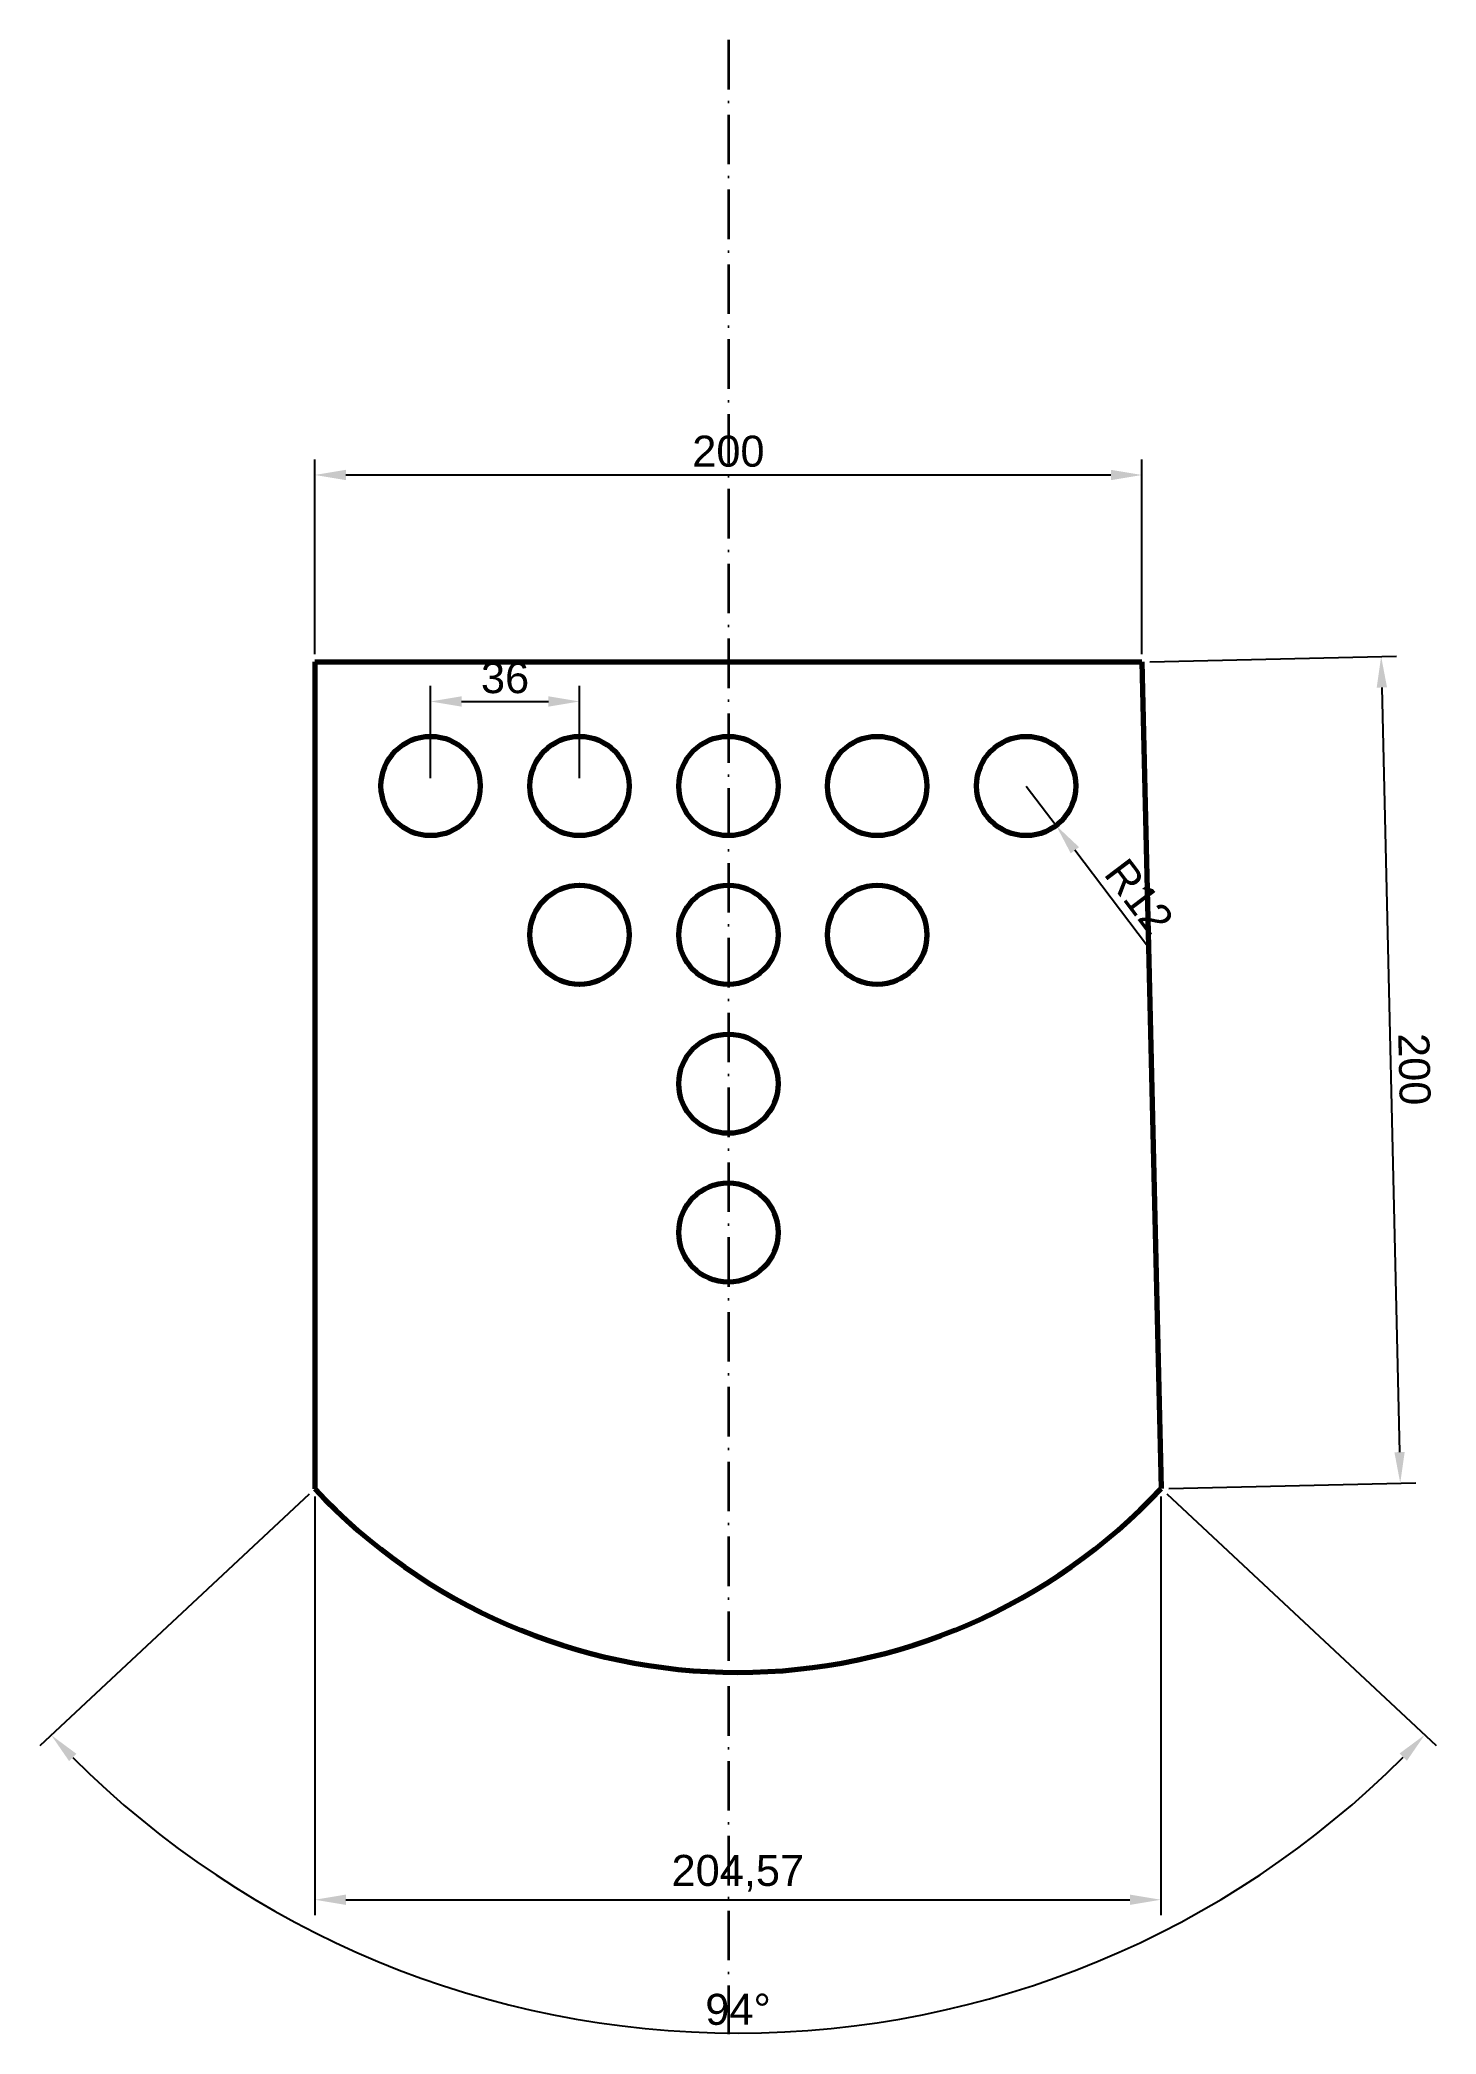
# Model space of a CAD drawing. Header units: millimetres. Extents: x 2982 to 3320, y 2190 to 2672.
import ezdxf

# ---------------------------------------------------------------- set-up
doc = ezdxf.new("R2010")
doc.units = ezdxf.units.MM
doc.linetypes.add('ACAD_ISO10W100', pattern=[18, 12, -3, 0, -3])
for name, color, linetype, lineweight in [('cienka', 51, 'Continuous', 35), ('gruba', 10, 'Continuous', 70), ('Warstwa1', 100, 'ACAD_ISO10W100', 35)]:
    doc.layers.add(name, color=color, linetype=linetype, lineweight=lineweight)
doc.styles.get("Standard").update_dxf_attribs({"font": 'arial.ttf'})
doc.dimstyles.new('ISO-25', dxfattribs={"dimscale": 3, "dimtxt": 2.5, "dimasz": 2.5, "dimexe": 1.25, "dimexo": 0.625, "dimtad": 1, "dimtxsty": 'Standard', "dimcen": 2.5, "dimadec": 0, "dimazin": 0, "dimtfac": 1, "dimtmove": 0, "dimatfit": 3, "dimfxl": 1, "dimarcsym": 0})

# ---------------------------------------------------------------- blocks, each defined once
blk = doc.blocks.new('*U2')
at = {"layer": 'gruba'}
blk.add_circle((180.47, 0), 12, dxfattribs=at)
blk = doc.blocks.new('*U3')
at = {"layer": 'gruba', "color": 0, "linetype": 'ByBlock', "lineweight": -2, "transparency": 16777216, "rotation": 270}
for p in [(3148.45, 2672.3), (3148.45, 2636.3), (3148.45, 2600.3), (3148.45, 2564.3)]:
    blk.add_blockref('*U2', p, dxfattribs=at)
blk = doc.blocks.new('*U4')
at = {"layer": 'gruba'}
blk.add_circle((180.47, 36), 12, dxfattribs=at)
blk = doc.blocks.new('*U5')
at = {"layer": 'gruba', "color": 0, "linetype": 'ByBlock', "lineweight": -2, "transparency": 16777216, "rotation": 270}
for p in [(3148.45, 2672.3), (3148.45, 2636.3)]:
    blk.add_blockref('*U4', p, dxfattribs=at)
blk = doc.blocks.new('*U6')
at = {"layer": 'gruba'}
blk.add_circle((180.47, -36), 12, dxfattribs=at)
blk = doc.blocks.new('*U7')
at = {"layer": 'gruba', "color": 0, "linetype": 'ByBlock', "lineweight": -2, "transparency": 16777216, "rotation": 270}
for p in [(3148.45, 2672.3), (3148.45, 2636.3)]:
    blk.add_blockref('*U6', p, dxfattribs=at)
blk = doc.blocks.new('*D8')
at = {"layer": 'cienka', "color": 0, "lineweight": -2, "transparency": 16777216}
for p, q in [((3048.45, 2523.71), (3048.45, 2570.81)), ((3055.95, 2567.06), (3240.95, 2567.06)), ((3248.45, 2523.71), (3248.45, 2570.81))]:
    blk.add_line(p, q, dxfattribs=at)
at = {"layer": 'cienka', "color": 0, "transparency": 16777216}
for points in [[(3055.95, 2568.31), (3055.95, 2565.81), (3048.45, 2567.06)], [(3240.95, 2568.31), (3240.95, 2565.81), (3248.45, 2567.06)]]:
    blk.add_solid(points, dxfattribs=at)
at = {"layer": 'Defpoints', "color": 0, "transparency": 16777216}
for p in [(3248.45, 2567.06), (3048.45, 2521.83), (3248.45, 2521.83)]:
    blk.add_point(p, dxfattribs=at)
at = {"layer": 'cienka', "color": 0, "transparency": 16777216, "insert": (3148.45, 2572.77), "char_height": 7.5, "attachment_point": 5}
blk.add_mtext('200', dxfattribs=at)
blk = doc.blocks.new('*D9')
at = {"layer": 'cienka', "color": 0, "lineweight": -2, "transparency": 16777216}
for p, q in [((3250.32, 2521.88), (3310.04, 2523.26)), ((3306.46, 2515.67), (3310.73, 2330.72)), ((3254.94, 2321.93), (3314.66, 2323.31))]:
    blk.add_line(p, q, dxfattribs=at)
at = {"layer": 'cienka', "color": 0, "transparency": 16777216}
for points in [[(3307.71, 2515.7), (3305.21, 2515.64), (3306.29, 2523.17)], [(3311.98, 2330.75), (3309.49, 2330.69), (3310.91, 2323.22)]]:
    blk.add_solid(points, dxfattribs=at)
at = {"layer": 'Defpoints', "color": 0, "transparency": 16777216}
for p in [(3248.45, 2521.83), (3253.07, 2321.89), (3310.91, 2323.22)]:
    blk.add_point(p, dxfattribs=at)
at = {"layer": 'cienka', "color": 0, "transparency": 16777216, "insert": (3314.3, 2423.33), "char_height": 7.5, "attachment_point": 5, "rotation": 271.3228}
blk.add_mtext('200', dxfattribs=at)
blk = doc.blocks.new('*D10')
at = {"layer": 'cienka', "color": 0, "lineweight": -2, "transparency": 16777216}
for p, q in [((3048.45, 2319.96), (3048.45, 2218.7)), ((3253.02, 2319.96), (3253.02, 2218.7)), ((3055.95, 2222.45), (3245.52, 2222.45))]:
    blk.add_line(p, q, dxfattribs=at)
at = {"layer": 'cienka', "color": 0, "transparency": 16777216}
for points in [[(3055.95, 2223.7), (3055.95, 2221.2), (3048.45, 2222.45)], [(3245.52, 2223.7), (3245.52, 2221.2), (3253.02, 2222.45)]]:
    blk.add_solid(points, dxfattribs=at)
at = {"layer": 'Defpoints', "color": 0, "transparency": 16777216}
for p in [(3048.45, 2321.83), (3253.02, 2321.83), (3253.02, 2222.45)]:
    blk.add_point(p, dxfattribs=at)
at = {"layer": 'cienka', "color": 0, "transparency": 16777216, "insert": (3150.73, 2228.84), "char_height": 7.5, "attachment_point": 5}
blk.add_mtext('204,57', dxfattribs=at)
blk = doc.blocks.new('*D11')
at = {"layer": 'cienka', "color": 0, "lineweight": -2, "transparency": 16777216}
for p, q in [((3047.08, 2320.55), (2981.97, 2259.7)), ((3254.44, 2320.61), (3319.58, 2259.79))]:
    blk.add_line(p, q, dxfattribs=at)
blk.add_arc((3150.73, 2417.43), 227.24, 224.9547, 315.0752, dxfattribs=at)
at = {"layer": 'cienka', "color": 0, "transparency": 16777216}
for points in [[(2989.02, 2256), (2990.82, 2257.74), (2984.71, 2262.26)], [(3310.73, 2257.82), (3312.53, 2256.09), (3316.84, 2262.35)]]:
    blk.add_solid(points, dxfattribs=at)
at = {"layer": 'Defpoints', "color": 0, "transparency": 16777216}
for p in [(3150.73, 2417.43), (3048.45, 2321.83), (3253.07, 2321.89), (3089.49, 2198.59)]:
    blk.add_point(p, dxfattribs=at)
at = {"layer": 'cienka', "color": 0, "transparency": 16777216, "insert": (3150.79, 2195.89), "char_height": 7.5, "attachment_point": 5, "rotation": 0.0149}
blk.add_mtext('94°', dxfattribs=at)
blk = doc.blocks.new('*D12')
at = {"layer": 'cienka', "color": 0, "lineweight": -2, "transparency": 16777216}
for p, q in [((3220.45, 2491.83), (3227.7, 2482.27)), ((3249.81, 2453.12), (3232.23, 2476.3))]:
    blk.add_line(p, q, dxfattribs=at)
at = {"layer": 'cienka', "color": 0, "transparency": 16777216}
blk.add_solid([(3233.23, 2477.05), (3231.24, 2475.54), (3227.7, 2482.27)], dxfattribs=at)
at = {"layer": 'Defpoints', "color": 0, "transparency": 16777216}
for p in [(3220.45, 2491.83), (3227.7, 2482.27)]:
    blk.add_point(p, dxfattribs=at)
at = {"layer": 'cienka', "color": 0, "transparency": 16777216, "insert": (3247.78, 2465.13), "char_height": 7.5, "attachment_point": 5, "rotation": 307.177}
blk.add_mtext('R12', dxfattribs=at)
blk = doc.blocks.new('*D13')
at = {"layer": 'cienka', "color": 0, "lineweight": -2, "transparency": 16777216}
for p, q in [((3076.45, 2493.71), (3076.45, 2516.03)), ((3112.45, 2493.71), (3112.45, 2516.03)), ((3083.95, 2512.28), (3104.95, 2512.28))]:
    blk.add_line(p, q, dxfattribs=at)
at = {"layer": 'cienka', "color": 0, "transparency": 16777216}
for points in [[(3083.95, 2513.53), (3083.95, 2511.03), (3076.45, 2512.28)], [(3104.95, 2513.53), (3104.95, 2511.03), (3112.45, 2512.28)]]:
    blk.add_solid(points, dxfattribs=at)
at = {"layer": 'Defpoints', "color": 0, "transparency": 16777216}
for p in [(3112.45, 2512.28), (3076.45, 2491.83), (3112.45, 2491.83)]:
    blk.add_point(p, dxfattribs=at)
at = {"layer": 'cienka', "color": 0, "transparency": 16777216, "insert": (3094.45, 2517.99), "char_height": 7.5, "attachment_point": 5}
blk.add_mtext('36', dxfattribs=at)

msp = doc.modelspace()

# ---------------------------------------------------------------- linework, layer by layer
at = {"layer": 'gruba'}
for p, q in [((3048.448, 2521.835), (3248.448, 2521.835)), ((3048.448, 2521.835), (3048.448, 2321.835)), ((3248.448, 2521.835), (3253.065, 2321.888))]:
    msp.add_line(p, q, dxfattribs=at)
for centre in [(3076.448, 2491.835), (3220.448, 2491.835)]:
    msp.add_circle(centre, 12, dxfattribs=at)
msp.add_arc((3150.732, 2417.428), 140, 223.06356, 316.96629, dxfattribs=at)
at = {"layer": 'Warstwa1'}
msp.add_line((3148.448, 2672.302), (3148.448, 2189.945), dxfattribs=at)

# ---------------------------------------------------------------- block references
at = {"layer": 'gruba'}
for name in ['*U7', '*U3', '*U5']:
    msp.add_blockref(name, (0, 0), dxfattribs=at)

# ---------------------------------------------------------------- dimensions: what is measured, and where the dimension line sits
at = {"layer": 'cienka'}
for base, p1, p2, picture, middle in [((3248.448, 2567.065), (3048.448, 2521.835), (3248.448, 2521.835), '*D8', (3148.448, 2572.769)), ((3112.448, 2512.282), (3076.448, 2491.835), (3112.448, 2491.835), '*D13', (3094.448, 2517.989)), ((3253.015, 2222.455), (3048.448, 2321.835), (3253.015, 2321.835), '*D10', (3150.732, 2228.837))]:
    dim = msp.add_linear_dim(base=base, p1=p1, p2=p2, dimstyle='ISO-25', dxfattribs=at)
    dim.commit()
    dim.dimension.update_dxf_attribs({"geometry": picture, "text_midpoint": middle})
dim = msp.add_aligned_dim(p1=(3248.448, 2521.835), p2=(3253.065, 2321.888), distance=57.858, dimstyle='ISO-25', dxfattribs=at)
dim.commit()
dim.dimension.update_dxf_attribs({"geometry": '*D9', "text_midpoint": (3314.302, 2423.329)})
dim = msp.add_radius_dim(center=(3220.448, 2491.835), mpoint=(3227.7, 2482.273), dimstyle='ISO-25', dxfattribs=at)
dim.commit()
dim.dimension.update_dxf_attribs({"geometry": '*D12', "text_midpoint": (3247.782, 2465.127)})
dim = msp.add_angular_dim_3p(base=(3089.486, 2198.594), center=(3150.732, 2417.428), p1=(3048.448, 2321.835), p2=(3253.065, 2321.888), dimstyle='ISO-25', dxfattribs=at)
dim.commit()
dim.dimension.update_dxf_attribs({"geometry": '*D11', "text_midpoint": (3150.789, 2195.889)})

doc.saveas('drawing.dxf')
